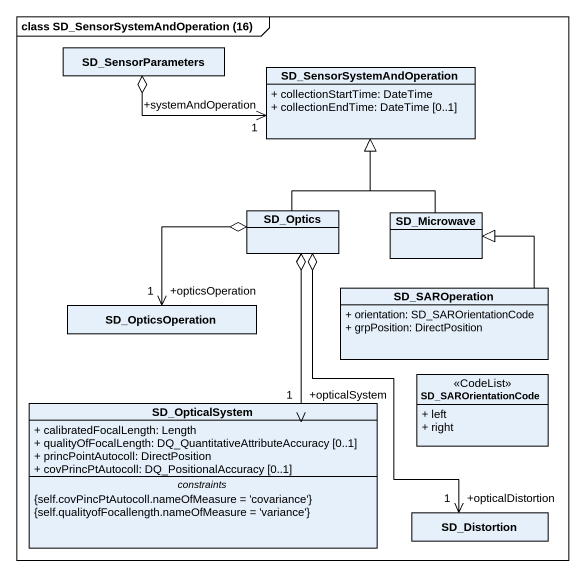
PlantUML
@startuml
mainframe class SD_SensorSystemAndOperation (16)
hide circle
hide empty members
skinparam classAttributeIconSize 0
class SD_SensorParameters
class SD_SensorSystemAndOperation {
  + collectionStartTime: DateTime
  + collectionEndTime: DateTime [0..1]
}
class SD_Optics
class SD_Microwave
class SD_SAROperation {
  + orientation: SD_SAROrientationCode
  + grpPosition: DirectPosition
}
class SD_OpticsOperation
class SD_SAROrientationCode <<CodeList>> {
  + left
  + right
}
class SD_OpticalSystem {
  + calibratedFocalLength: Length
  + qualityOfFocalLength: DQ_QuantitativeAttributeAccuracy [0..1]
  + princPointAutocoll: DirectPosition
  + covPrincPtAutocoll: DQ_PositionalAccuracy [0..1]
  -- constraints --
  {self.covPincPtAutocoll.nameOfMeasure = 'covariance'}
  {self.qualityofFocallength.nameOfMeasure = 'variance'}
}
class SD_Distortion
SD_SensorSystemAndOperation "+systemAndOperation\n1" <-left-o SD_SensorParameters
SD_Optics -up-|> SD_SensorSystemAndOperation
SD_Microwave -up-|> SD_SensorSystemAndOperation
SD_SAROperation -up-|> SD_Microwave
SD_OpticsOperation "+opticsOperation\n1" <-up-o SD_Optics
SD_OpticalSystem "+opticalSystem\n1" <-up-o SD_Optics
SD_Distortion "+opticalDistortion\n1" <-up-o SD_Optics
@enduml
